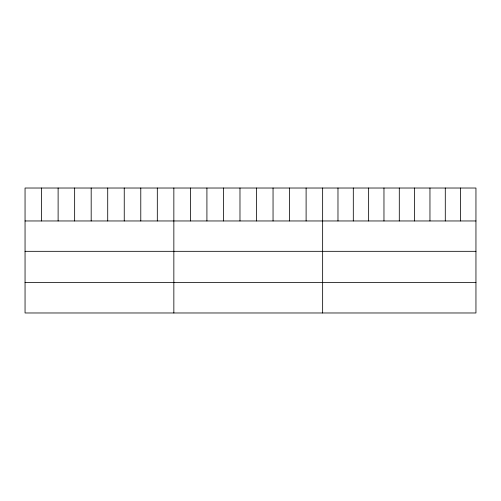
<?xml version="1.0" encoding="UTF-8"?>
<svg xmlns="http://www.w3.org/2000/svg" width="501" height="501" viewBox="0 0 501 501"><rect width="100%" height="100%" fill="white"/><g stroke="black" fill="none" stroke-linecap="round" stroke-linejoin="round"><path stroke-width="0.75" d="M475.95 220.96L475.95 312.975L25.05 312.975L25.05 188.025L475.95 188.025L475.95 220.96L25.05 220.96M25.05 251.32L475.95 251.32M25.05 282.608L475.95 282.608M460.619 188.025L460.619 220.96M445.289 188.025L445.289 220.96M429.958 188.025L429.958 220.96M414.628 188.025L414.628 220.96M399.297 188.025L399.297 220.96M383.966 188.025L383.966 220.96M368.636 188.025L368.636 220.96M353.305 188.025L353.305 220.96M337.975 188.025L337.975 220.96M322.644 188.025L322.644 312.975M306.111 188.025L306.111 220.96M289.578 188.025L289.578 220.96M273.045 188.025L273.045 220.96M256.512 188.025L256.512 220.96M239.979 188.025L239.979 220.96M223.446 188.025L223.446 220.96M206.913 188.025L206.913 220.96M190.38 188.025L190.38 220.96M173.847 188.025L173.847 312.975M157.314 188.025L157.314 220.96M140.781 188.025L140.781 220.96M124.248 188.025L124.248 220.96M107.715 188.025L107.715 220.96M91.182 188.025L91.182 220.96M74.649 188.025L74.649 220.96M58.116 188.025L58.116 220.96M41.583 188.025L41.583 220.96"/></g></svg>
